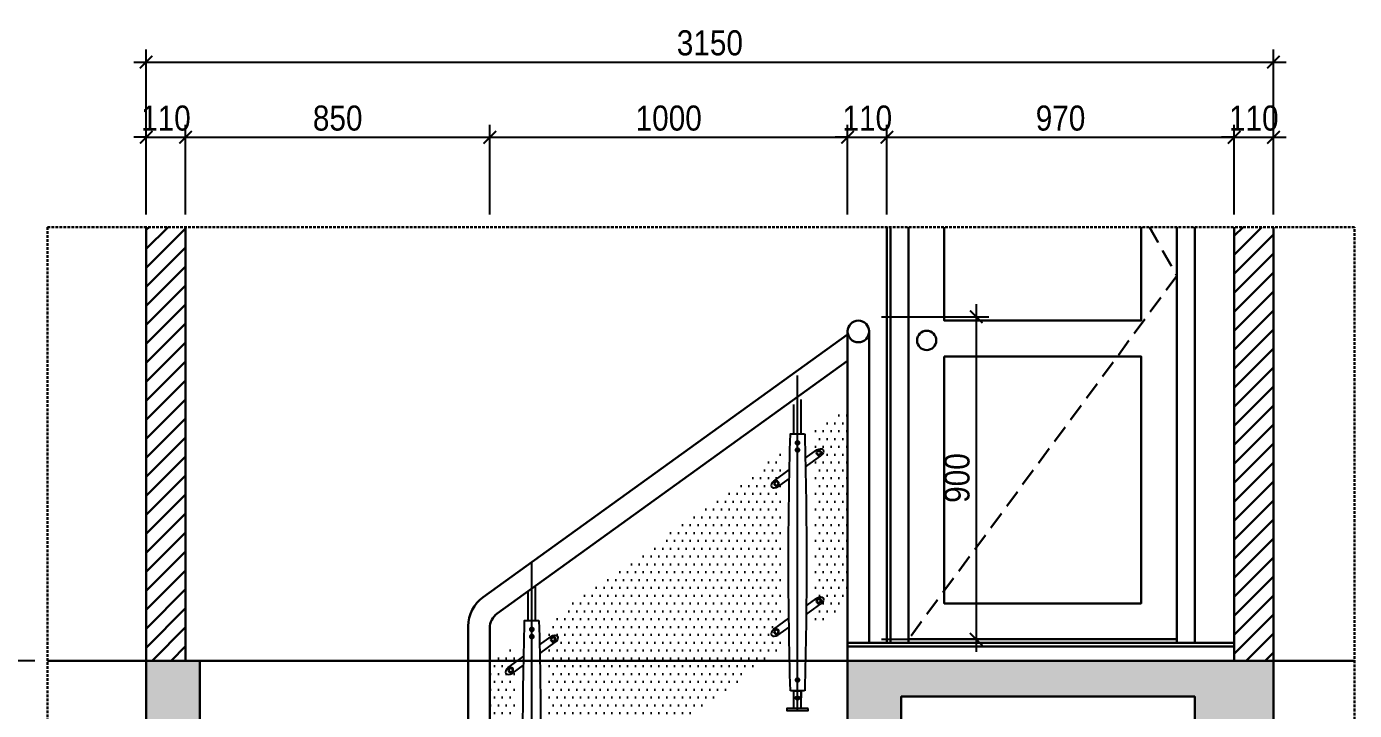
# Model space of a CAD drawing. Header units: millimetres. Extents: x -82962 to 19744, y -138000 to 4535.
# Drawn here: x 12321 to 16031, y -21648 to -19739 of the extents above; entities that cross this region are included whole.
import ezdxf

# ---------------------------------------------------------------- set-up
doc = ezdxf.new("R2010")
doc.units = ezdxf.units.MM
doc.header["$LTSCALE"] = 1000
doc.header["$MEASUREMENT"] = 0
doc.header["$PDMODE"] = 3
doc.linetypes.add('AI9-LType1', pattern=[2.49996, 1.562488, -0.312491, 0.312491, -0.312491])
doc.linetypes.add('HIDDEN', pattern=[0.375, 0.25, -0.125])
doc.layers.get('0').update_dxf_attribs({"lineweight": 30})
doc.layers.get('DEFPOINTS').update_dxf_attribs({"color": 4, "lineweight": 30})
doc.layers.add('DIM KT', color=9, linetype='Continuous')
doc.layers.add('tim', color=14, linetype='AI9-LType1')
doc.layers.add('THAY', color=4, linetype='Continuous', lineweight=30)
doc.styles.add('ARIAL', font='arial.ttf', dxfattribs={"width": 0.85})
doc.dimstyles.new('DIM 1-100', dxfattribs={"dimscale": 0, "dimtxt": 2, "dimasz": 1, "dimexe": 1, "dimexo": 1, "dimgap": 0.5, "dimtad": 1, "dimdec": 4, "dimrnd": 1, "dimdsep": 46, "dimtxsty": 'ARIAL', "dimblk1": 'ARCHTICK', "dimblk2": 'ARCHTICK', "dimsah": 1, "dimcen": 2, "dimdle": 1, "dimclrd": 9, "dimclre": 9, "dimclrt": 1, "dimadec": 0, "dimazin": 0, "dimtfac": 1, "dimtdec": 4, "dimtix": 1, "dimtmove": 2, "dimatfit": 3, "dimldrblk": 'DOT', "dimfxl": 1, "dimtvp": 1, "dimtolj": 1, "dimarcsym": 0})

# ---------------------------------------------------------------- blocks, each defined once
blk = doc.blocks.new('_ARCHTICK')
at = {"color": 0, "linetype": 'ByBlock', "const_width": 0.15}
blk.add_lwpolyline([(-0.5, -0.5), (0.5, 0.5)], dxfattribs=at)
blk = doc.blocks.new('*D212')
at = {"layer": 'DEFPOINTS', "color": 0, "ltscale": 0.2, "transparency": 16777216}
for p in [(11795.5, -21509.6), (12379.1, -21509.6), (12379.1, -24809.6)]:
    blk.add_point(p, dxfattribs=at)
at = {"layer": 'THAY', "color": 9, "lineweight": -2, "ltscale": 0.2, "transparency": 16777216}
for p, q in [((11795.5, -24844.6), (11795.5, -21474.6)), ((12344.1, -21509.6), (11760.5, -21509.6)), ((12344.1, -24809.6), (11760.5, -24809.6))]:
    blk.add_line(p, q, dxfattribs=at)
at = {"layer": 'THAY', "color": 9, "lineweight": -2, "ltscale": 0.2, "transparency": 16777216, "xscale": 35, "yscale": 35, "zscale": 35}
for p, rotation in [((11795.5, -21509.6), 90), ((11795.5, -24809.6), 270)]:
    blk.add_blockref('_ARCHTICK', p, dxfattribs=dict(at, rotation=rotation))
at = {"layer": 'THAY', "color": 1, "ltscale": 0.2, "transparency": 16777216, "insert": (11742.2, -23159.6), "char_height": 70, "attachment_point": 5, "rotation": 90, "style": 'ARIAL'}
blk.add_mtext('\\A1;3300', dxfattribs=at)
blk = doc.blocks.new('_DOT')
at = {"color": 0, "linetype": 'ByBlock', "ltscale": 10}
blk.add_line((-0.5, 0), (-1, 0), dxfattribs=at)
at = {"color": 0, "linetype": 'ByBlock', "ltscale": 10, "const_width": 0.5}
blk.add_lwpolyline([(-0.25, 0, 1), (0.25, 0, 1)], format="xyb", close=True, dxfattribs=at)
blk = doc.blocks.new('TRU 1 LAN CAN')
at = {"layer": 'DIM KT', "linetype": 'Continuous'}
for p, q in [((2647580.6, -230397.3), (2647580.6, -230300.8)), ((2647600.6, -230397.3), (2647600.6, -230315.3)), ((2647580.6, -231164.5), (2647580.6, -231114.5)), ((2647600.6, -231164.5), (2647600.6, -231114.5))]:
    blk.add_line(p, q, dxfattribs=at)
for points in [[(2647610.6, -230397.3), (2647610.6, -230397.3), (2647570.6, -230397.3)], [(2647568.3, -230489.5), (2647525.1, -230458.2)], [(2647568.8, -230465.1), (2647536.8, -230442)], [(2647656.9, -230528.9), (2647613, -230497.1)], [(2647645.2, -230545.1), (2647613.4, -230522.1)], [(2647566.4, -230902.1), (2647525.1, -230872.2)], [(2647566.1, -230877.2), (2647536.8, -230856)], [(2647656.9, -230942.9), (2647614.6, -230912.3)], [(2647645.2, -230959.1), (2647614.3, -230936.7)], [(2647570.6, -231114.5), (2647610.6, -231114.5)]]:
    blk.add_lwpolyline(points, dxfattribs=at)
for points in [[(2647590.6, -230417.3), (2647586.2, -230419.8), (2647586.2, -230424.8), (2647590.6, -230427.3), (2647594.9, -230424.8), (2647594.9, -230419.8)], [(2647590.6, -230437.3), (2647586.2, -230439.8), (2647586.2, -230444.8), (2647590.6, -230447.3), (2647594.9, -230444.8), (2647594.9, -230439.8)], [(2647590.6, -231079.5), (2647586.2, -231082), (2647586.2, -231087), (2647590.6, -231089.5), (2647594.9, -231087), (2647594.9, -231082)], [(2647580.6, -231134.5), (2647600.6, -231134.5), (2647600.6, -231114.5), (2647580.6, -231114.5)], [(2647590.6, -231129.5), (2647586.2, -231132), (2647586.2, -231137), (2647590.6, -231139.5), (2647594.9, -231137), (2647594.9, -231132)], [(2647560.6, -231164.5), (2647620.6, -231164.5), (2647620.6, -231169.5), (2647560.6, -231169.5)]]:
    blk.add_lwpolyline(points, close=True, dxfattribs=at)
for centre, radius in [((2647590.6, -230422.3), 5), ((2647531, -230450.1), 7), ((2647531, -230450.1), 5), ((2647590.6, -230442.3), 5), ((2647649.4, -230535.8), 7), ((2647649.4, -230535.8), 5), ((2647531, -230864.1), 7), ((2647531, -230864.1), 5), ((2647649.4, -230949.8), 7), ((2647649.4, -230949.8), 5), ((2647590.6, -231084.5), 5)]:
    blk.add_circle(centre, radius, dxfattribs=at)
for centre, start, end in [((2660430.4, -230755.9), 178.40252, 181.59748), ((2634750.7, -230755.9), 358.40252, 1.59748)]:
    blk.add_arc(centre, 12864.9, start, end, dxfattribs=at)
for centre in [(2647532.6, -230451.3), (2647532.6, -230865.3)]:
    blk.add_ellipse(centre, major_axis=(-13.4, 9.7), ratio=0.607458, start_param=-1.44319, end_param=1.44319, dxfattribs=at)
at = {"layer": 'DIM KT', "linetype": 'Continuous', "extrusion": (0, 0, -1)}
for centre in [(2647649.4, -230535.7), (2647649.4, -230949.8)]:
    blk.add_ellipse(centre, major_axis=(-13.4, 9.7), ratio=0.607458, start_param=1.698403, end_param=4.584783, dxfattribs=at)
at = {"layer": 'tim', "linetype": 'Continuous'}
blk.add_line((2647590.6, -231169.5), (2647590.6, -230234), dxfattribs=at)
blk = doc.blocks.new('*D388')
at = {"layer": 'DEFPOINTS', "color": 0, "ltscale": 0.2, "transparency": 16777216}
for p in [(12765, -20047.8), (12655, -20298.5), (12765, -20298.5)]:
    blk.add_point(p, dxfattribs=at)
at = {"layer": 'THAY', "color": 9, "lineweight": -2, "ltscale": 0.2, "transparency": 16777216}
for p, q in [((12655, -20263.5), (12655, -20012.8)), ((12765, -20263.5), (12765, -20012.8)), ((12655, -20047.8), (12620, -20047.8)), ((12655, -20047.8), (12765, -20047.8)), ((12765, -20047.8), (12800, -20047.8))]:
    blk.add_line(p, q, dxfattribs=at)
at = {"layer": 'THAY', "color": 9, "lineweight": -2, "ltscale": 0.2, "transparency": 16777216, "xscale": 35, "yscale": 35, "zscale": 35}
blk.add_blockref('_ARCHTICK', (12655, -20047.8), dxfattribs=at)
at = {"layer": 'THAY', "color": 9, "lineweight": -2, "ltscale": 0.2, "transparency": 16777216, "xscale": 35, "yscale": 35, "zscale": 35, "rotation": 180}
blk.add_blockref('_ARCHTICK', (12765, -20047.8), dxfattribs=at)
at = {"layer": 'THAY', "color": 1, "ltscale": 0.2, "transparency": 16777216, "insert": (12710, -19994.6), "char_height": 70, "attachment_point": 5, "style": 'ARIAL'}
blk.add_mtext('\\A1;110', dxfattribs=at)
blk = doc.blocks.new('*D389')
at = {"layer": 'DEFPOINTS', "color": 0, "ltscale": 0.2, "transparency": 16777216}
for p in [(13615, -20047.8), (12765, -20298.5), (13615, -20298.5)]:
    blk.add_point(p, dxfattribs=at)
at = {"layer": 'THAY', "color": 9, "lineweight": -2, "ltscale": 0.2, "transparency": 16777216}
for p, q in [((12765, -20263.5), (12765, -20012.8)), ((13615, -20263.5), (13615, -20012.8)), ((12730, -20047.8), (13650, -20047.8))]:
    blk.add_line(p, q, dxfattribs=at)
at = {"layer": 'THAY', "color": 9, "lineweight": -2, "ltscale": 0.2, "transparency": 16777216, "xscale": 35, "yscale": 35, "zscale": 35, "rotation": 180}
blk.add_blockref('_ARCHTICK', (12765, -20047.8), dxfattribs=at)
at = {"layer": 'THAY', "color": 9, "lineweight": -2, "ltscale": 0.2, "transparency": 16777216, "xscale": 35, "yscale": 35, "zscale": 35}
blk.add_blockref('_ARCHTICK', (13615, -20047.8), dxfattribs=at)
at = {"layer": 'THAY', "color": 1, "ltscale": 0.2, "transparency": 16777216, "insert": (13190, -19994.6), "char_height": 70, "attachment_point": 5, "style": 'ARIAL'}
blk.add_mtext('\\A1;850', dxfattribs=at)
blk = doc.blocks.new('*D390')
at = {"layer": 'DEFPOINTS', "color": 0, "ltscale": 0.2, "transparency": 16777216}
for p in [(14615, -20047.8), (13615, -20298.5), (14615, -20298.5)]:
    blk.add_point(p, dxfattribs=at)
at = {"layer": 'THAY', "color": 9, "lineweight": -2, "ltscale": 0.2, "transparency": 16777216}
for p, q in [((13615, -20263.5), (13615, -20012.8)), ((14615, -20263.5), (14615, -20012.8)), ((13580, -20047.8), (14650, -20047.8))]:
    blk.add_line(p, q, dxfattribs=at)
at = {"layer": 'THAY', "color": 9, "lineweight": -2, "ltscale": 0.2, "transparency": 16777216, "xscale": 35, "yscale": 35, "zscale": 35, "rotation": 180}
blk.add_blockref('_ARCHTICK', (13615, -20047.8), dxfattribs=at)
at = {"layer": 'THAY', "color": 9, "lineweight": -2, "ltscale": 0.2, "transparency": 16777216, "xscale": 35, "yscale": 35, "zscale": 35}
blk.add_blockref('_ARCHTICK', (14615, -20047.8), dxfattribs=at)
at = {"layer": 'THAY', "color": 1, "ltscale": 0.2, "transparency": 16777216, "insert": (14115, -19994.6), "char_height": 70, "attachment_point": 5, "style": 'ARIAL'}
blk.add_mtext('\\A1;1000', dxfattribs=at)
blk = doc.blocks.new('*D391')
at = {"layer": 'DEFPOINTS', "color": 0, "ltscale": 0.2, "transparency": 16777216}
for p in [(14725, -20047.8), (14615, -20298.5), (14725, -20298.5)]:
    blk.add_point(p, dxfattribs=at)
at = {"layer": 'THAY', "color": 9, "lineweight": -2, "ltscale": 0.2, "transparency": 16777216}
for p, q in [((14615, -20263.5), (14615, -20012.8)), ((14725, -20263.5), (14725, -20012.8)), ((14615, -20047.8), (14580, -20047.8)), ((14615, -20047.8), (14725, -20047.8)), ((14725, -20047.8), (14760, -20047.8))]:
    blk.add_line(p, q, dxfattribs=at)
at = {"layer": 'THAY', "color": 9, "lineweight": -2, "ltscale": 0.2, "transparency": 16777216, "xscale": 35, "yscale": 35, "zscale": 35}
blk.add_blockref('_ARCHTICK', (14615, -20047.8), dxfattribs=at)
at = {"layer": 'THAY', "color": 9, "lineweight": -2, "ltscale": 0.2, "transparency": 16777216, "xscale": 35, "yscale": 35, "zscale": 35, "rotation": 180}
blk.add_blockref('_ARCHTICK', (14725, -20047.8), dxfattribs=at)
at = {"layer": 'THAY', "color": 1, "ltscale": 0.2, "transparency": 16777216, "insert": (14670, -19994.6), "char_height": 70, "attachment_point": 5, "style": 'ARIAL'}
blk.add_mtext('\\A1;110', dxfattribs=at)
blk = doc.blocks.new('*D392')
at = {"layer": 'DEFPOINTS', "color": 0, "ltscale": 0.2, "transparency": 16777216}
for p in [(15695, -20047.8), (14725, -20298.5), (15695, -20298.5)]:
    blk.add_point(p, dxfattribs=at)
at = {"layer": 'THAY', "color": 9, "lineweight": -2, "ltscale": 0.2, "transparency": 16777216}
for p, q in [((14725, -20263.5), (14725, -20012.8)), ((15695, -20263.5), (15695, -20012.8)), ((14690, -20047.8), (15730, -20047.8))]:
    blk.add_line(p, q, dxfattribs=at)
at = {"layer": 'THAY', "color": 9, "lineweight": -2, "ltscale": 0.2, "transparency": 16777216, "xscale": 35, "yscale": 35, "zscale": 35, "rotation": 180}
blk.add_blockref('_ARCHTICK', (14725, -20047.8), dxfattribs=at)
at = {"layer": 'THAY', "color": 9, "lineweight": -2, "ltscale": 0.2, "transparency": 16777216, "xscale": 35, "yscale": 35, "zscale": 35}
blk.add_blockref('_ARCHTICK', (15695, -20047.8), dxfattribs=at)
at = {"layer": 'THAY', "color": 1, "ltscale": 0.2, "transparency": 16777216, "insert": (15210, -19994.6), "char_height": 70, "attachment_point": 5, "style": 'ARIAL'}
blk.add_mtext('\\A1;970', dxfattribs=at)
blk = doc.blocks.new('*D393')
at = {"layer": 'DEFPOINTS', "color": 0, "ltscale": 0.2, "transparency": 16777216}
for p in [(15805, -20047.8), (15695, -20298.5), (15805, -20298.5)]:
    blk.add_point(p, dxfattribs=at)
at = {"layer": 'THAY', "color": 9, "lineweight": -2, "ltscale": 0.2, "transparency": 16777216}
for p, q in [((15695, -20263.5), (15695, -20012.8)), ((15805, -20263.5), (15805, -20012.8)), ((15695, -20047.8), (15660, -20047.8)), ((15695, -20047.8), (15805, -20047.8)), ((15805, -20047.8), (15840, -20047.8))]:
    blk.add_line(p, q, dxfattribs=at)
at = {"layer": 'THAY', "color": 9, "lineweight": -2, "ltscale": 0.2, "transparency": 16777216, "xscale": 35, "yscale": 35, "zscale": 35}
blk.add_blockref('_ARCHTICK', (15695, -20047.8), dxfattribs=at)
at = {"layer": 'THAY', "color": 9, "lineweight": -2, "ltscale": 0.2, "transparency": 16777216, "xscale": 35, "yscale": 35, "zscale": 35, "rotation": 180}
blk.add_blockref('_ARCHTICK', (15805, -20047.8), dxfattribs=at)
at = {"layer": 'THAY', "color": 1, "ltscale": 0.2, "transparency": 16777216, "insert": (15750, -19994.6), "char_height": 70, "attachment_point": 5, "style": 'ARIAL'}
blk.add_mtext('\\A1;110', dxfattribs=at)
blk = doc.blocks.new('*D394')
at = {"layer": 'DEFPOINTS', "color": 0, "ltscale": 0.2, "transparency": 16777216}
for p in [(15805, -19837.8), (12655, -20298.5), (15805, -20298.5)]:
    blk.add_point(p, dxfattribs=at)
at = {"layer": 'THAY', "color": 9, "lineweight": -2, "ltscale": 0.2, "transparency": 16777216}
for p, q in [((12655, -20263.5), (12655, -19802.8)), ((15805, -20263.5), (15805, -19802.8)), ((12620, -19837.8), (15840, -19837.8))]:
    blk.add_line(p, q, dxfattribs=at)
at = {"layer": 'THAY', "color": 9, "lineweight": -2, "ltscale": 0.2, "transparency": 16777216, "xscale": 35, "yscale": 35, "zscale": 35, "rotation": 180}
blk.add_blockref('_ARCHTICK', (12655, -19837.8), dxfattribs=at)
at = {"layer": 'THAY', "color": 9, "lineweight": -2, "ltscale": 0.2, "transparency": 16777216, "xscale": 35, "yscale": 35, "zscale": 35}
blk.add_blockref('_ARCHTICK', (15805, -19837.8), dxfattribs=at)
at = {"layer": 'THAY', "color": 1, "ltscale": 0.2, "transparency": 16777216, "insert": (14230, -19784.5), "char_height": 70, "attachment_point": 5, "style": 'ARIAL'}
blk.add_mtext('\\A1;3150', dxfattribs=at)
blk = doc.blocks.new('*D428')
at = {"layer": 'DEFPOINTS', "color": 0, "ltscale": 0.2, "transparency": 16777216}
for p in [(14675, -20549.2), (14675, -21449.6), (14974.4, -21449.6)]:
    blk.add_point(p, dxfattribs=at)
at = {"layer": 'THAY', "color": 9, "lineweight": -2, "ltscale": 0.2, "transparency": 16777216}
for p, q in [((14974.4, -20514.2), (14974.4, -21484.6)), ((14710, -20549.2), (15009.4, -20549.2)), ((14710, -21449.6), (15009.4, -21449.6))]:
    blk.add_line(p, q, dxfattribs=at)
at = {"layer": 'THAY', "color": 9, "lineweight": -2, "ltscale": 0.2, "transparency": 16777216, "xscale": 35, "yscale": 35, "zscale": 35}
for p, rotation in [((14974.4, -20549.2), 90), ((14974.4, -21449.6), 270)]:
    blk.add_blockref('_ARCHTICK', p, dxfattribs=dict(at, rotation=rotation))
at = {"layer": 'THAY', "color": 1, "ltscale": 0.2, "transparency": 16777216, "insert": (14921.1, -20999.4), "char_height": 70, "attachment_point": 5, "rotation": 90, "style": 'ARIAL'}
blk.add_mtext('\\A1;900', dxfattribs=at)

msp = doc.modelspace()

# ---------------------------------------------------------------- hatches: boundary and pattern name
at = {"layer": 'THAY', "ltscale": 0.2}
h = msp.add_hatch(dxfattribs=at)
h.set_pattern_fill('ANSI31', color=256, scale=300, style=0)
h.set_pattern_definition([(45, (116951.9, 75770.368), (-26.516504, 26.516504), [])])
h.paths.add_polyline_path([(12764.96084, -21859.63041), (12654.96084, -21859.63041), (12654.96084, -23814.65246), (12764.96084, -23814.65246)])
h.paths.add_polyline_path([(12764.96084, -20298.46984), (12654.96084, -20298.46984), (12654.96084, -21509.63041), (12764.96084, -21509.63041)])
h = msp.add_hatch(dxfattribs=at)
h.set_pattern_fill('ANSI31', color=256, scale=300, style=0)
h.set_pattern_definition([(45, (42541.38, 0), (-26.516504, 26.516504), [])])
h.paths.add_polyline_path([(15804.96084, -20298.46984), (15694.96084, -20298.46984), (15694.96084, -21509.63041), (15804.96084, -21509.63041)])
h = msp.add_hatch(dxfattribs=at)
h.set_pattern_fill('DOTS', color=256, scale=350, style=0)
edge = h.paths.add_edge_path()
edge.add_line((14614.96084, -20795.51638), (14519.8696, -20864.00661))
edge.add_line((14519.8696, -20864.00661), (14519.8696, -20927.13366))
edge.add_line((14519.8696, -20927.13366), (14528.72372, -20920.72607))
edge.add_ellipse((14532.87533, -20930.06552), major_axis=(13.4455, 9.7303), ratio=0.6074577663, start_angle=277.31130399, end_angle=442.68869602, ccw=False)
edge.add_line((14540.44909, -20936.92841), (14519.8696, -20951.82146))
edge.add_line((14519.8696, -20951.82146), (14519.8696, -21341.14258))
edge.add_line((14519.8696, -21341.14258), (14528.72372, -21334.735))
edge.add_ellipse((14532.87533, -21344.07444), major_axis=(13.4455, 9.7303), ratio=0.6074577663, start_angle=277.31130399, end_angle=442.68869602, ccw=False)
edge.add_line((14540.44909, -21350.93733), (14519.8696, -21365.83038))
edge.add_line((14519.8696, -21365.83038), (14519.8696, -21416.1424))
edge.add_line((14519.8696, -21416.1424), (14614.96084, -21347.65217))
edge.add_line((14614.96084, -21347.65217), (14614.96084, -20795.51638))
edge = h.paths.add_edge_path()
edge.add_line((14430.05208, -21406.1421), (14430.05208, -21016.82099))
edge.add_line((14430.05208, -21016.82099), (14420.32316, -21023.86165))
edge.add_ellipse((14416.17155, -21014.5222), major_axis=(13.4455, 9.7303), ratio=0.6074577663, start_angle=97.31130403, end_angle=262.68869606, ccw=False)
edge.add_line((14408.59779, -21007.65932), (14430.05208, -20992.13318))
edge.add_line((14430.05208, -20992.13318), (14430.05208, -20928.69841))
edge.add_line((14430.05208, -20928.69841), (13777.3696, -21398.79826))
edge.add_line((13777.3696, -21398.79826), (13777.3696, -21448.18629))
edge.add_line((13777.3696, -21448.18629), (13786.22372, -21441.77871))
edge.add_ellipse((13790.37533, -21451.11815), major_axis=(13.4455, 9.7303), ratio=0.6074577663, start_angle=277.31130399, end_angle=442.68869602, ccw=False)
edge.add_line((13797.94909, -21457.98104), (13777.3696, -21472.87409))
edge.add_line((13777.3696, -21472.87409), (13777.3696, -21862.19521))
edge.add_line((13777.3696, -21862.19521), (13786.22372, -21855.78763))
edge.add_ellipse((13790.37533, -21865.12707), major_axis=(13.4455, 9.7303), ratio=0.6074577663, start_angle=277.31130399, end_angle=442.68869602, ccw=False)
edge.add_line((13797.94909, -21871.98996), (13777.3696, -21886.88301))
edge.add_line((13777.3696, -21886.88301), (13777.3696, -21950.93405))
edge.add_line((13777.3696, -21950.93405), (14430.05208, -21480.8342))
edge.add_line((14430.05208, -21480.8342), (14430.05208, -21430.82991))
edge.add_line((14430.05208, -21430.82991), (14420.32316, -21437.87057))
edge.add_ellipse((14416.17155, -21428.53112), major_axis=(13.4455, 9.7303), ratio=0.6074577663, start_angle=97.31130403, end_angle=262.68869606, ccw=False)
edge.add_line((14408.59779, -21421.66824), (14430.05208, -21406.1421))
edge = h.paths.add_edge_path()
edge.add_line((13687.55208, -21537.87362), (13677.82316, -21544.91428))
edge.add_ellipse((13673.67155, -21535.57484), major_axis=(13.4455, 9.7303), ratio=0.6074577663, start_angle=97.31130403, end_angle=262.68869606, ccw=False)
edge.add_line((13666.09779, -21528.71195), (13687.55208, -21513.18582))
edge.add_line((13687.55208, -21513.18582), (13687.55208, -21463.49006))
edge.add_line((13687.55208, -21463.49006), (13614.96084, -21515.77449))
edge.add_line((13614.96084, -21515.77449), (13614.96084, -22067.91028))
edge.add_line((13614.96084, -22067.91028), (13687.55208, -22015.62585))
edge.add_line((13687.55208, -22015.62585), (13687.55208, -21951.88254))
edge.add_line((13687.55208, -21951.88254), (13677.82316, -21958.9232))
edge.add_ellipse((13673.67155, -21949.58376), major_axis=(13.4455, 9.7303), ratio=0.6074577663, start_angle=97.31130403, end_angle=262.68869606, ccw=False)
edge.add_line((13666.09779, -21942.72087), (13687.55208, -21927.19474))
edge.add_line((13687.55208, -21927.19474), (13687.55208, -21537.87362))
h = msp.add_hatch(color=256, dxfattribs=at)
h.paths.add_polyline_path([(15804.96084, -21859.63041), (15584.96084, -21859.63041), (15584.96084, -21609.63041), (14764.96084, -21609.63041), (14764.96084, -21859.63041), (14614.96084, -21859.63041), (14614.96084, -21509.63041), (15804.96084, -21509.63041)])
edge = h.paths.add_edge_path()
edge.add_line((14764.96084, -28509.63041), (15584.96084, -28509.63041))
edge.add_line((15584.96084, -28509.63041), (15584.96084, -28759.63041))
edge.add_line((15584.96084, -28759.63041), (15804.96084, -28759.63041))
edge.add_line((15804.96084, -28759.63041), (15804.96084, -28409.63041))
edge.add_line((15804.96084, -28409.63041), (14614.96084, -28409.63041))
edge.add_line((14614.96084, -28409.63041), (13614.96084, -27723.91612))
edge.add_arc((12523.05705, -29059.86822), 1725.40485, 50.74009568, 81.9405122)
edge.add_line((12764.96084, -27351.50513), (12654.96084, -27351.50513))
edge.add_line((12654.96084, -27351.50513), (12654.96084, -27451.50513))
edge.add_line((12654.96084, -27451.50513), (12757.81031, -27451.50513))
edge.add_arc((12523.05705, -29059.86822), 1625.40485, 50.59391995, 81.69586792, ccw=False)
edge.add_line((13554.88438, -27803.97281), (14583.96838, -28509.63041))
edge.add_line((14583.96838, -28509.63041), (14614.96084, -28530.88238))
edge.add_line((14614.96084, -28530.88238), (14614.96084, -28759.63041))
edge.add_line((14614.96084, -28759.63041), (14764.96084, -28759.63041))
edge.add_line((14764.96084, -28759.63041), (14764.96084, -28509.63041))
edge = h.paths.add_edge_path()
edge.add_line((14814.96084, -31709.63041), (13614.96084, -30841.20936))
edge.add_arc((12500.35347, -31986.30079), 1597.99373, 45.77289147, 80.50057457)
edge.add_line((12764.0827, -30410.21993), (12654.96084, -30410.21993))
edge.add_line((12654.96084, -30410.21993), (12654.96084, -30510.21993))
edge.add_line((12654.96084, -30510.21993), (12764.96084, -30511.70877))
edge.add_arc((12514.51267, -31964.13379), 1473.85981, 44.89703988, 80.21644115, ccw=False)
edge.add_line((13558.56003, -30923.83199), (14574.96084, -31659.38521))
edge.add_line((14574.96084, -31659.38521), (14574.96084, -31959.63041))
edge.add_line((14574.96084, -31959.63041), (14814.96084, -31959.63041))
edge.add_line((14814.96084, -31959.63041), (14814.96084, -31709.63041))
h.paths.add_polyline_path([(15804.96084, -31709.63041), (15584.96084, -31709.63041), (15584.96084, -31809.63041), (15804.96084, -31809.63041)])
h.paths.add_polyline_path([(12874.96084, -31709.63041), (12764.96084, -31709.63041), (12654.96084, -31709.63041), (12654.96084, -31809.63041), (12874.96084, -31809.63041)])
h.paths.add_polyline_path([(15804.96084, -24809.63041), (14439.69376, -24809.63041), (14614.96084, -24933.63438), (14614.96084, -25159.63041), (14764.96084, -25159.63041), (14764.96084, -24909.63041), (15584.96084, -24909.63041), (15584.96084, -25159.63041), (15804.96084, -25159.63041)])
h.paths.add_polyline_path([(12804.96084, -25159.63041), (12804.96084, -24809.63041), (12654.96084, -24809.63041), (12654.96084, -25159.63041)])
h.paths.add_polyline_path([(12804.96084, -28759.63041), (12804.96084, -28409.63041), (12654.96084, -28409.63041), (12654.96084, -28759.63041)], flags=17)
h.paths.add_polyline_path([(12804.96084, -21859.63041), (12804.96084, -21509.63041), (12654.96084, -21509.63041), (12654.96084, -21859.63041)])
h.paths.add_polyline_path([(15584.96084, -32147.14384), (15804.96084, -32147.14384), (15804.96084, -31809.63041), (15584.96084, -31809.63041)])
h.paths.add_polyline_path([(12654.96084, -32147.14384), (12874.96084, -32147.14384), (12874.96084, -31809.63041), (12654.96084, -31809.63041)])

# ---------------------------------------------------------------- linework, layer by layer
at = {"layer": 'THAY', "ltscale": 0.5}
for p, q in [((12654.96084, -31978.9856), (12654.96084, -20298.46984)), ((15804.96084, -31978.9856), (15804.96084, -20298.46984))]:
    msp.add_line(p, q, dxfattribs=at)
at = {"layer": 'THAY', "linetype": 'Continuous'}
for p, q in [((12654.96084, -20298.46984), (12654.96084, -21859.63041)), ((12764.96084, -21509.63041), (12764.96084, -20298.46984)), ((15694.96084, -21509.63041), (15694.96084, -20298.46984)), ((15804.96084, -21509.63041), (15804.96084, -20298.46984))]:
    msp.add_line(p, q, dxfattribs=at)
at = {"layer": 'THAY', "ltscale": 0.2}
for p, q in [((14724.96084, -21459.63041), (14724.96084, -20298.46984)), ((14784.96084, -21449.63041), (15534.96084, -21449.63041))]:
    msp.add_line(p, q, dxfattribs=at)
at = {"layer": 'THAY'}
for p, q in [((14614.96084, -21515.22146), (14614.96084, -20586.02275)), ((14674.96084, -20684.54692), (14674.96084, -21459.63041))]:
    msp.add_line(p, q, dxfattribs=at)
at = {"layer": 'THAY', "linetype": 'HIDDEN', "ltscale": 0.03}
msp.add_lwpolyline([(12379.12939, -32147.14384), (16031.24834, -32147.14384), (16031.24834, -20298.46984), (12379.12939, -20298.46984)], close=True, dxfattribs=at)
at = {"layer": 'THAY', "ltscale": 0.2}
for points in [[(14734.96084, -20298.46984), (14734.96084, -21459.63041), (15584.96084, -21459.63041), (15584.96084, -20298.46984)], [(14784.96084, -20298.46984), (14784.96084, -21459.63041), (15534.96084, -21459.63041), (15534.96084, -20298.46984)], [(15434.96084, -20298.46984), (15434.96084, -20559.63041), (14884.96084, -20559.63041), (14884.96084, -20298.46984)], [(14614.96084, -21515.22146), (14614.96084, -21859.63041), (14764.96084, -21859.63041), (14764.96084, -21609.63041), (15584.96084, -21609.63041), (15584.96084, -21859.63041), (15804.96084, -21859.63041), (15804.96084, -21509.63041)], [(14614.96084, -21509.63041), (15804.96084, -21509.63041)]]:
    msp.add_lwpolyline(points, dxfattribs=at)
at = {"layer": 'THAY', "linetype": 'HIDDEN', "ltscale": 0.2}
msp.add_lwpolyline([(15458.46614, -20298.46984), (15534.96084, -20434.63041), (14784.96084, -21449.63041)], dxfattribs=at)
at = {"layer": 'THAY'}
for points in [[(14674.96084, -20586.02275), (14674.96084, -20684.54692)], [(13554.96084, -21468.50558), (13554.96084, -22551.73567)]]:
    msp.add_lwpolyline(points, dxfattribs=at)
for points in [[(14614.96084, -20598.33484), (13596.51658, -21331.87759, 0.2411698524), (13554.96084, -21413.02109), (13554.96084, -22343.05146)], [(14614.96084, -20672.27792), (13635.73871, -21377.57061, 0.2411698524), (13614.96084, -21418.14236), (13614.96084, -22630.53731)]]:
    msp.add_lwpolyline(points, format="xyb", dxfattribs=at)
at = {"layer": 'THAY', "ltscale": 0.2}
for points in [[(14884.96084, -20659.63041), (15434.96084, -20659.63041), (15434.96084, -21349.63041), (14884.96084, -21349.63041)], [(12654.96084, -21509.63041), (12804.96084, -21509.63041), (12804.96084, -21859.63041), (12654.96084, -21859.63041)]]:
    msp.add_lwpolyline(points, close=True, dxfattribs=at)
at = {"layer": 'THAY', "ltscale": 0.5}
for points in [[(14614.96084, -21459.63041), (15694.96084, -21459.63041)], [(14614.96084, -21469.63041), (15694.96084, -21469.63041)]]:
    msp.add_lwpolyline(points, dxfattribs=at)
at = {"layer": 'THAY', "ltscale": 0.01}
msp.add_lwpolyline([(12379.12939, -21509.63041), (16031.24834, -21509.63041)], dxfattribs=at)
at = {"layer": 'THAY'}
msp.add_circle((14644.96084, -20589.87698), 30.24657, dxfattribs=at)
at = {"layer": 'THAY', "ltscale": 0.2}
msp.add_circle((14835.86746, -20614.99659), 26.94783, dxfattribs=at)

# ---------------------------------------------------------------- block references
at = {"layer": 'THAY', "linetype": 'Continuous', "xscale": -1}
for p in [(2662065.52226, 209521.22459), (2661323.02226, 209000.17195)]:
    msp.add_blockref('TRU 1 LAN CAN', p, dxfattribs=at)

# ---------------------------------------------------------------- dimensions: what is measured, and where the dimension line sits
at = {"layer": 'THAY', "ltscale": 0.2}
for base, p1, p2, picture, middle in [((15804.96084, -19837.81313), (12654.96084, -20298.46984), (15804.96084, -20298.46984), '*D394', (14229.96084, -19784.54915)), ((12764.96084, -20047.81313), (12654.96084, -20298.46984), (12764.96084, -20298.46984), '*D388', (12709.96084, -19994.57302)), ((13614.96084, -20047.81313), (12764.96084, -20298.46984), (13614.96084, -20298.46984), '*D389', (13189.96084, -19994.57302)), ((14614.96084, -20047.81313), (13614.96084, -20298.46984), (14614.96084, -20298.46984), '*D390', (14114.96084, -19994.57302)), ((14724.96084, -20047.81313), (14614.96084, -20298.46984), (14724.96084, -20298.46984), '*D391', (14669.96084, -19994.57302)), ((15694.96084, -20047.81313), (14724.96084, -20298.46984), (15694.96084, -20298.46984), '*D392', (15209.96084, -19994.57302)), ((15804.96084, -20047.81313), (15694.96084, -20298.46984), (15804.96084, -20298.46984), '*D393', (15749.96084, -19994.57302))]:
    dim = msp.add_linear_dim(base=base, p1=p1, p2=p2, dimstyle='DIM 1-100', override={"dimscale": 35}, dxfattribs=at)
    dim.commit()
    dim.dimension.update_dxf_attribs({"geometry": picture, "text_midpoint": middle})
for base, p1, p2, picture, middle in [((14974.38809, -21449.63041), (14674.96084, -20549.17089), (14674.96084, -21449.63041), '*D428', (14921.14798, -20999.40065)), ((11795.47979, -21509.63041), (12379.12939, -24809.63041), (12379.12939, -21509.63041), '*D212', (11742.21581, -23159.63041))]:
    dim = msp.add_linear_dim(base=base, p1=p1, p2=p2, angle=90, dimstyle='DIM 1-100', override={"dimscale": 35}, dxfattribs=at)
    dim.commit()
    dim.dimension.update_dxf_attribs({"geometry": picture, "text_midpoint": middle})

doc.saveas('drawing.dxf')
